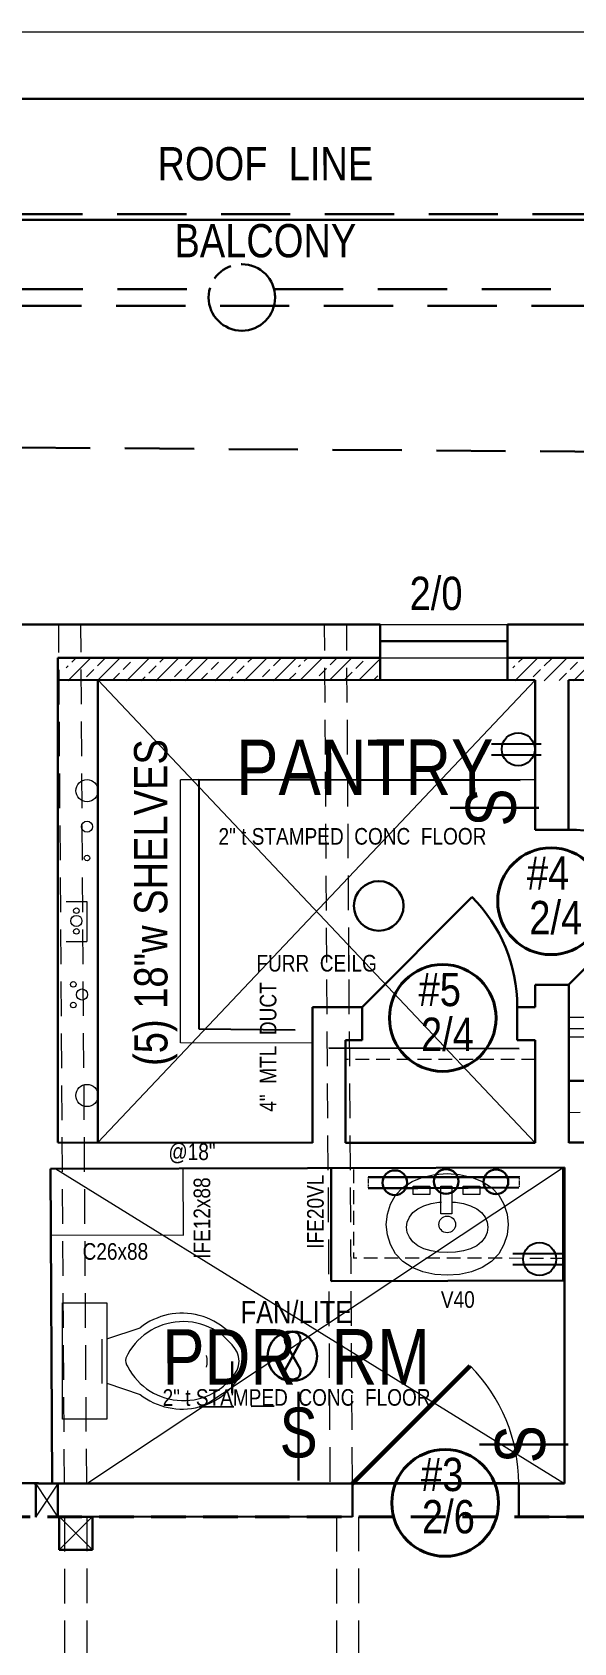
# Model space of a CAD drawing. Header units: inches. Extents: x -298 to 15350, y -6 to 2753.
# Drawn here: x 7471.7 to 7569.5, y 1483.2 to 1773.8 of the extents above; entities that cross this region are included whole.
import ezdxf

# ---------------------------------------------------------------- set-up
doc = ezdxf.new("R2010")
doc.units = ezdxf.units.IN
doc.header["$MEASUREMENT"] = 0
doc.linetypes.add('CENTER', pattern=[2, 1.25, -0.25, 0.25, -0.25])
doc.linetypes.add('HIDDEN', pattern=[0.375, 0.25, -0.125])
for name, color, linetype, lineweight in [('APPLIANCES', 7, 'Continuous', 20), ('BUILT-INS', 36, 'Continuous', 25), ('CABINETS', 36, 'HIDDEN', 25), ('COUNTERTOPS', 7, 'Continuous', 30), ('DOORS', 7, 'Continuous', 60), ('ELEC', 6, 'Continuous', 30), ('ELEC SYMBOLS', 7, 'Continuous', 20), ('EXISTING CEILING BEAMS', 7, 'HIDDEN', 20), ('FLOORING', 7, 'Continuous', 20), ('NEW  ROUIGH SAWN  BEAMS', 3, 'HIDDEN', 40), ('NEW FRAMING', 6, 'Continuous', 30), ('PLUMBING', 3, 'Continuous', 20), ('ROOF', 7, 'HIDDEN', 30), ('WALL FRAMING', 9, 'CENTER', 30), ('WALLS', 7, 'Continuous', 30), ('WINDOWS', 5, 'Continuous', 30)]:
    doc.layers.add(name, color=color, linetype=linetype, lineweight=lineweight)
for name, color, linetype in [('LL_ELECTRICAL', 1, 'Continuous'), ('TEXT', 7, 'Continuous'), ('TEXT80', 9, 'Continuous'), ('TITLE BLOCK', 7, 'Continuous')]:
    doc.layers.add(name, color=color, linetype=linetype)
doc.styles.add('ARCHENT', font='technical.ttf', dxfattribs={"height": 6})

msp = doc.modelspace()

# ---------------------------------------------------------------- hatches: boundary and pattern name
at = {"layer": 'NEW FRAMING', "linetype": 'Continuous', "lineweight": 9, "ltscale": 25}
h = msp.add_hatch(dxfattribs=at)
h.set_pattern_fill('ANSI33', scale=15, style=0)
h.set_pattern_definition([(45, (2542.824, 396.599), (-2.6516504, 2.6516504), []), (45, (2545.4756, 396.599), (-2.6516504, 2.6516504), [1.875, -0.9375])])
h.paths.add_polyline_path([(7519.8412, 1659.75569), (7477.8412, 1659.75569), (7477.8412, 1656.75569), (7519.8412, 1656.75569)])
h.paths.add_polyline_path([(7519.8412, 1660.90908), (7477.8412, 1660.90908), (7477.8412, 1659.75569), (7519.8412, 1659.75569)])
h = msp.add_hatch(dxfattribs=at)
h.set_pattern_fill('ANSI33', scale=15, style=0)
h.set_pattern_definition([(45, (2584.8256, 396.7523), (-2.6516504, 2.6516504), []), (45, (2587.4772, 396.7523), (-2.6516504, 2.6516504), [1.875, -0.9375])])
h.paths.add_polyline_path([(7534.59279, 1656.90908), (7534.59279, 1659.90908), (7519.84281, 1659.90908), (7519.84281, 1656.90908)])
h.paths.add_polyline_path([(7534.59279, 1659.90908), (7534.59279, 1660.90908), (7519.84281, 1660.90908), (7519.84281, 1659.90908)])
h = msp.add_hatch(dxfattribs=at)
h.set_pattern_fill('ANSI33', scale=15, style=0)
h.set_pattern_definition([(45, (2623.5272, 396.599), (-2.6516504, 2.6516504), []), (45, (2626.179, 396.599), (-2.6516504, 2.6516504), [1.875, -0.9375])])
h.paths.add_polyline_path([(7600.54446, 1659.75569), (7558.54446, 1659.75569), (7558.54446, 1656.75569), (7600.54446, 1656.75569)])
h.paths.add_polyline_path([(7600.54446, 1660.90908), (7558.54446, 1660.90908), (7558.54446, 1659.75569), (7600.54446, 1659.75569)])

# ---------------------------------------------------------------- linework, layer by layer
at = {"layer": 'BUILT-INS', "color": 7, "linetype": 'Continuous', "lineweight": 20, "ltscale": 25}
for p, q in [((7498.50783, 1591.38835), (7498.53492, 1638.87509)), ((7562.58647, 1638.87372), (7498.53492, 1638.86689)), ((7522.33862, 1591.37475), (7498.50783, 1591.38835))]:
    msp.add_line(p, q, dxfattribs=at)
at = {"layer": 'BUILT-INS', "ltscale": 15}
for p, q in [((7501.84403, 1638.9091), (7501.84332, 1593.9096)), ((7501.84456, 1638.9091), (7559.83389, 1638.81953)), ((7501.84332, 1593.9096), (7519.23876, 1593.77466)), ((7525.29839, 1590.53157), (7559.69785, 1590.40931))]:
    msp.add_line(p, q, dxfattribs=at)
at = {"layer": 'CABINETS', "color": 7, "ltscale": 25}
msp.add_line((7501.89101, 1525.73316), (7515.42727, 1525.90935), dxfattribs=at)
at = {"layer": 'COUNTERTOPS', "color": 7, "lineweight": 20, "ltscale": 15}
for p, q in [((7597.90853, 1595.95963), (7568.62623, 1595.9583)), ((7593.90866, 1593.95937), (7568.62673, 1593.9583)), ((7593.90875, 1592.45937), (7568.62711, 1592.4583))]:
    msp.add_line(p, q, dxfattribs=at)
at = {"layer": 'COUNTERTOPS', "color": 0, "linetype": 'HIDDEN', "lineweight": 20, "ltscale": 10}
for p, q in [((7562.58809, 1588.37702), (7528.33862, 1588.37628)), ((7567.84322, 1552.51416), (7529.73351, 1552.57181))]:
    msp.add_line(p, q, dxfattribs=at)
at = {"layer": 'COUNTERTOPS', "linetype": 'Continuous', "lineweight": 20, "ltscale": 25}
msp.add_line((7499.04527, 1556.75083), (7499.01417, 1568.73255), dxfattribs=at)
at = {"layer": 'COUNTERTOPS', "linetype": 'Continuous', "ltscale": 25}
for p, q in [((7525.7336, 1548.41416), (7525.73317, 1568.91512)), ((7567.59902, 1548.41023), (7567.59858, 1568.91119))]:
    msp.add_line(p, q, dxfattribs=at)
at = {"layer": 'COUNTERTOPS', "linetype": 'HIDDEN', "lineweight": 20, "ltscale": 10}
msp.add_line((7529.75764, 1568.5718), (7529.73351, 1552.57181), dxfattribs=at)
at = {"layer": 'COUNTERTOPS', "lineweight": 20, "ltscale": 15}
msp.add_line((7475.08893, 1556.69908), (7499.08888, 1556.75092), dxfattribs=at)
at = {"layer": 'COUNTERTOPS', "ltscale": 15}
msp.add_line((7525.7336, 1548.41416), (7567.84331, 1548.50804), dxfattribs=at)
at = {"layer": 'DOORS', "color": 9, "linetype": 'Continuous', "ltscale": 15}
msp.add_line((7529.59442, 1511.90935), (7550.81898, 1533.11119), dxfattribs=at)
at = {"layer": 'DOORS', "color": 9, "linetype": 'Continuous', "lineweight": 5, "ltscale": 15}
msp.add_arc((7529.59442, 1511.90935), 30, 359.9693121, 44.9693121, dxfattribs=at)
at = {"layer": 'ELEC', "color": 1, "linetype": 'Continuous', "ltscale": 0.75}
for p, q in [((7547.2373, 1633.84358), (7563.22721, 1633.84358)), ((7584.49897, 1584.55514), (7568.50906, 1584.55514)), ((7517.41369, 1537.36694), (7520.09924, 1532.57594)), ((7520.09924, 1537.36694), (7517.41369, 1532.3843)), ((7519.81664, 1528.41038), (7519.81664, 1512.42047)), ((7552.51978, 1518.94561), (7568.50969, 1518.94561))]:
    msp.add_line(p, q, dxfattribs=at)
at = {"layer": 'ELEC', "color": 6, "linetype": 'HIDDEN', "lineweight": 9, "ltscale": 0.75}
for p, q in [((7532.39377, 1567.17868), (7532.39377, 1565.17868)), ((7559.64545, 1567.33583), (7559.64545, 1565.33583))]:
    msp.add_line(p, q, dxfattribs=at)
at = {"layer": 'ELEC', "color": 6, "linetype": 'Continuous', "ltscale": 0.75}
for p, q in [((7532.39377, 1567.17868), (7541.39634, 1567.17868)), ((7559.66062, 1567.18931), (7541.39634, 1567.17868)), ((7532.39377, 1565.17868), (7541.39634, 1565.17868)), ((7559.59771, 1565.335), (7541.39634, 1565.17868))]:
    msp.add_line(p, q, dxfattribs=at)
at = {"layer": 'ELEC', "color": 1, "linetype": 'Continuous', "ltscale": 0.75}
for centre in [(7534.31006, 1616.10819), (7518.70254, 1534.87562)]:
    msp.add_circle(centre, 4.47927, dxfattribs=at)
at = {"layer": 'ELEC', "color": 6, "linetype": 'Continuous', "ltscale": 0.75}
for centre in [(7537.2293, 1566.17413), (7546.4835, 1566.39414), (7555.47841, 1566.33128)]:
    msp.add_circle(centre, 2.23073, dxfattribs=at)
at = {"layer": 'ELEC', "color": 1, "linetype": 'Continuous', "ltscale": 0.75}
for centre, radius, start, end in [((7518.75646, 1537.86433), 1.43193, 339.6746379, 200.3253621), ((7518.78591, 1532.06753), 1.4083, 167.001211, 21.1622095)]:
    msp.add_arc(centre, radius, start, end, dxfattribs=at)
at = {"layer": 'EXISTING CEILING BEAMS', "linetype": 'HIDDEN', "ltscale": 25}
for p, q in [((7477.57097, 1511.86455), (7476.52464, 1666.90748)), ((7481.56861, 1511.88139), (7480.52478, 1666.90738)), ((7525.56988, 1512.18852), (7524.52574, 1666.90637)), ((7529.56752, 1512.20535), (7528.52587, 1666.90627)), ((7477.59109, 1505.9018), (7477.5912, 1353.90935)), ((7481.58876, 1505.91194), (7481.5912, 1353.90935)), ((7526.66217, 1505.90097), (7526.66228, 1353.90852)), ((7530.65983, 1505.91111), (7530.66228, 1353.90852))]:
    msp.add_line(p, q, dxfattribs=at)
at = {"layer": 'FLOORING', "color": 46, "linetype": 'Continuous', "lineweight": 40, "ltscale": 25}
msp.add_line((7529.59686, 1511.95694), (7559.59686, 1511.89893), dxfattribs=at)
at = {"layer": 'LL_ELECTRICAL', "color": 1, "linetype": 'Continuous', "ltscale": 0.75}
for p, q in [((7554.66409, 1645.37372), (7563.66665, 1645.37372)), ((7554.66409, 1645.37372), (7563.66665, 1645.37372)), ((7554.66409, 1643.37372), (7563.66665, 1643.37372)), ((7554.66409, 1643.37372), (7563.66665, 1643.37372)), ((7558.52164, 1553.40007), (7567.52421, 1553.40007)), ((7558.52164, 1553.40007), (7567.52421, 1553.40007)), ((7558.52164, 1551.40007), (7567.52421, 1551.40007)), ((7558.52164, 1551.40007), (7567.52421, 1551.40007))]:
    msp.add_line(p, q, dxfattribs=at)
for centre in [(7559.49962, 1644.37826), (7559.49962, 1644.37826), (7563.35717, 1552.40462), (7563.35717, 1552.40462)]:
    msp.add_circle(centre, 2.98186, dxfattribs=at)
at = {"layer": 'NEW  ROUIGH SAWN  BEAMS', "color": 7, "linetype": 'Continuous', "lineweight": 9, "ltscale": 25}
for p in [(7472.11063, 1511.84838), (7472.36121, 1505.84962)]:
    msp.add_line(p, (7472.38682, 1511.80884), dxfattribs=at)
at = {"layer": 'NEW  ROUIGH SAWN  BEAMS', "color": 7, "linetype": 'HIDDEN', "ltscale": 25}
msp.add_line((7427.59333, 1505.89996), (7610.60031, 1505.90668), dxfattribs=at)
at = {"layer": 'NEW FRAMING', "color": 7, "ltscale": 15}
for p, q in [((7476.34291, 1656.90908), (7562.58647, 1656.87372)), ((7483.59099, 1573.40902), (7483.59279, 1656.89565)), ((7562.58709, 1629.87372), (7562.58647, 1656.87372)), ((7568.58769, 1629.87372), (7568.58831, 1656.87359)), ((7568.58831, 1656.87359), (7606.31957, 1656.92278)), ((7562.58769, 1629.87372), (7568.58769, 1629.87372)), ((7588.38159, 1621.66785), (7568.58272, 1601.86875)), ((7551.12615, 1617.67836), (7531.3371, 1597.86943)), ((7562.58769, 1601.87372), (7562.58754, 1597.87315)), ((7562.58769, 1601.87372), (7568.58769, 1601.87372)), ((7568.6319, 1573.37708), (7568.62474, 1601.87372)), ((7522.33862, 1597.87476), (7531.3371, 1597.8744)), ((7531.33862, 1591.8744), (7531.33862, 1597.87611)), ((7559.3371, 1597.87328), (7562.58769, 1597.87315)), ((7559.33745, 1591.87315), (7559.33745, 1597.94154)), ((7528.33862, 1591.87452), (7531.33862, 1591.8744)), ((7559.33745, 1591.87328), (7562.58745, 1591.87315)), ((7562.58842, 1573.37557), (7562.58801, 1591.87315)), ((7472.36121, 1505.83236), (7472.36121, 1511.84843))]:
    msp.add_line(p, q, dxfattribs=at)
at = {"layer": 'NEW FRAMING', "color": 7, "linetype": 'Continuous', "lineweight": 9, "ltscale": 25}
for p, q in [((7483.59099, 1573.40902), (7562.58647, 1656.87372)), ((7483.59279, 1656.89565), (7562.58842, 1573.37557)), ((7476.02072, 1568.67597), (7567.84411, 1511.91122)), ((7481.56842, 1511.90935), (7567.59858, 1568.91119))]:
    msp.add_line(p, q, dxfattribs=at)
at = {"layer": 'NEW FRAMING', "color": 7, "ltscale": 25}
for p, q in [((7522.33862, 1597.87476), (7522.33862, 1573.37475)), ((7528.33862, 1591.87452), (7528.33862, 1573.37475))]:
    msp.add_line(p, q, dxfattribs=at)
at = {"layer": 'NEW FRAMING', "color": 7, "ltscale": 15}
for centre, start, end in [((7568.64077, 1601.86913), 45.0003389, 90.0003389), ((7531.33745, 1597.92749), 0.0287593, 45.0287593)]:
    msp.add_arc(centre, 28, start, end, dxfattribs=at)
at = {"layer": 'PLUMBING', "lineweight": 20, "ltscale": 15}
for p, q in [((7477.84281, 1616.90935), (7481.58485, 1616.90935)), ((7477.84281, 1616.90935), (7481.58485, 1616.90935)), ((7477.84281, 1616.90935), (7481.58485, 1616.90935)), ((7481.58485, 1616.90935), (7481.58485, 1609.7088)), ((7481.58485, 1616.90935), (7481.58485, 1609.7088)), ((7481.58485, 1616.90935), (7481.58485, 1609.7088)), ((7477.84281, 1609.7088), (7481.58485, 1609.7088)), ((7477.84281, 1609.7088), (7481.58485, 1609.7088)), ((7477.84281, 1609.7088), (7481.58485, 1609.7088))]:
    msp.add_line(p, q, dxfattribs=at)
at = {"layer": 'PLUMBING', "color": 3}
for p, q in [((7484.34456, 1529.94982), (7484.34456, 1537.94982)), ((7485.21836, 1537.98328), (7491.21836, 1539.98328)), ((7485.21836, 1529.98328), (7491.21836, 1527.98328))]:
    msp.add_line(p, q, dxfattribs=at)
at = {"layer": 'PLUMBING', "color": 7, "linetype": 'Continuous', "lineweight": 30, "ltscale": 15}
msp.add_line((7507.84281, 1528.20935), (7507.84281, 1533.90935), dxfattribs=at)
at = {"layer": 'PLUMBING', "color": 9, "linetype": 'HIDDEN', "lineweight": 20, "ltscale": 15}
msp.add_line((7507.84281, 1531.60935), (7507.84281, 1525.90935), dxfattribs=at)
at = {"layer": 'PLUMBING', "color": 3}
for points in [[(7538.67953, 1565.30909), (7540.35143, 1566.40289), (7542.30453, 1567.18409), (7544.44513, 1567.65289), (7546.67953, 1567.80909), (7548.91393, 1567.65289), (7551.05453, 1567.18409), (7553.00763, 1566.40289), (7554.67953, 1565.30909), (7555.99203, 1563.91589), (7556.92953, 1562.28829), (7557.49203, 1560.50439), (7557.67953, 1558.64239), (7557.49203, 1556.78049), (7556.92953, 1554.99659), (7555.99203, 1553.36899), (7554.67953, 1551.97579), (7553.00763, 1550.88199), (7551.05453, 1550.10079), (7548.91393, 1549.63199), (7546.67953, 1549.47579), (7544.44513, 1549.63199), (7542.30453, 1550.10079), (7540.35143, 1550.88199), (7538.67953, 1551.97579), (7537.36703, 1553.36899), (7536.42953, 1554.99659), (7535.86703, 1556.78049), (7535.67953, 1558.64239), (7535.86703, 1560.50439), (7536.42953, 1562.28829), (7537.36703, 1563.91589), (7538.67953, 1565.30909)], [(7485.21836, 1523.48328), (7477.21836, 1523.48328), (7477.21836, 1544.48328), (7485.21836, 1544.48328)]]:
    msp.add_lwpolyline(points, close=True, dxfattribs=at)
at = {"layer": 'PLUMBING', "color": 3, "ltscale": 12}
for points in [[(7540.54181, 1564.07089), (7540.54181, 1565.57089), (7543.54181, 1565.57089), (7543.54181, 1564.07089)], [(7545.54181, 1560.57089), (7545.54181, 1565.57089), (7547.54181, 1565.57089), (7547.54181, 1560.57089)], [(7549.54181, 1564.07089), (7549.54181, 1565.57089), (7552.54181, 1565.57089), (7552.54181, 1564.07089)]]:
    msp.add_lwpolyline(points, close=True, dxfattribs=at)
at = {"layer": 'PLUMBING', "color": 3}
for points in [[(7547.46576, 1562.68456), (7548.16913, 1562.64769), (7549.59623, 1562.41329), (7550.89833, 1562.02269), (7552.01283, 1561.47579), (7552.88783, 1560.77919), (7553.51283, 1559.96539), (7553.88783, 1559.07339), (7554.01283, 1558.14239), (7553.88783, 1557.21149), (7553.51283, 1556.31949), (7552.88783, 1555.50569), (7552.01283, 1554.80909), (7550.89833, 1554.26219), (7549.59623, 1553.87159), (7548.16913, 1553.63719), (7546.67953, 1553.55909), (7545.18993, 1553.63719), (7543.76283, 1553.87159), (7542.46083, 1554.26219), (7541.34623, 1554.80909), (7540.47123, 1555.50569), (7539.84623, 1556.31949), (7539.47123, 1557.21149), (7539.34623, 1558.14239), (7539.47123, 1559.07339), (7539.84623, 1559.96539), (7540.47123, 1560.77919), (7541.34623, 1561.47579), (7541.34623, 1561.47579)], [(7541.34623, 1561.47579), (7542.46083, 1562.02269), (7543.76283, 1562.41329), (7545.18993, 1562.64769), (7545.65775, 1562.67221)]]:
    msp.add_lwpolyline(points, dxfattribs=at)
at = {"layer": 'PLUMBING', "color": 3, "lineweight": 20, "ltscale": 15}
for centre, radius in [((7481.63725, 1636.90935), 2), ((7481.63725, 1636.90935), 2), ((7481.63725, 1636.90935), 2), ((7481.63725, 1636.90935), 2), ((7481.63725, 1636.90935), 2), ((7481.63725, 1636.90935), 2), ((7481.63725, 1636.90935), 2), ((7481.63725, 1630.41824), 1), ((7481.63725, 1630.41824), 1), ((7481.63725, 1630.41824), 1), ((7481.63725, 1630.41824), 1), ((7481.63725, 1630.41824), 1), ((7481.63725, 1630.41824), 1), ((7481.63725, 1630.41824), 1), ((7481.63725, 1624.76231), 0.5), ((7481.63725, 1624.76231), 0.5), ((7481.63725, 1624.76231), 0.5), ((7481.63725, 1624.76231), 0.5), ((7481.63725, 1624.76231), 0.5), ((7481.63725, 1624.76231), 0.5), ((7479.71801, 1613.41276), 1), ((7479.71801, 1613.41276), 1), ((7479.71801, 1613.41276), 1), ((7479.71801, 1613.41276), 1), ((7479.71801, 1613.41276), 1), ((7479.71801, 1615.24605), 0.5), ((7479.71801, 1615.24605), 0.5), ((7479.71801, 1615.24605), 0.5), ((7479.71801, 1615.24605), 0.5), ((7479.71801, 1615.24605), 0.5), ((7479.71801, 1615.24605), 0.5), ((7479.71801, 1615.24605), 0.5), ((7479.71801, 1611.51757), 0.5), ((7479.71801, 1611.51757), 0.5), ((7479.71801, 1611.51757), 0.5), ((7479.71801, 1611.51757), 0.5), ((7479.71801, 1611.51757), 0.5), ((7479.71801, 1611.51757), 0.5), ((7479.71801, 1611.51757), 0.5), ((7479.14764, 1601.95939), 0.5), ((7479.14764, 1601.95939), 0.5), ((7479.14764, 1601.95939), 0.5), ((7479.14764, 1601.95939), 0.5), ((7479.14764, 1601.95939), 0.5), ((7479.14764, 1601.95939), 0.5), ((7479.14764, 1601.95939), 0.5), ((7479.14764, 1598.23091), 0.5), ((7479.14764, 1598.23091), 0.5), ((7479.14764, 1598.23091), 0.5), ((7479.14764, 1598.23091), 0.5), ((7479.14764, 1598.23091), 0.5), ((7479.14764, 1598.23091), 0.5), ((7479.14764, 1598.23091), 0.5), ((7480.71433, 1600.1261), 1), ((7480.71433, 1600.1261), 1), ((7480.71433, 1600.1261), 1), ((7480.71433, 1600.1261), 1), ((7480.71433, 1600.1261), 1), ((7480.71433, 1600.1261), 1), ((7480.71433, 1600.1261), 1), ((7481.6121, 1581.9093), 2), ((7481.6121, 1581.9093), 2), ((7481.6121, 1581.9093), 2), ((7481.6121, 1581.9093), 2)]:
    msp.add_circle(centre, radius, dxfattribs=at)
at = {"layer": 'PLUMBING', "color": 3}
msp.add_circle((7546.67953, 1558.64239), 1.5, dxfattribs=at)
for centre, radius, start, end in [((7498.97622, 1529.67193), 11.43783, 31.3773533, 154.8344881), ((7498.79885, 1530.46371), 12.16902, 22.0285653, 128.5308903), ((7490.69275, 1534.17526), 2.09988, 170.1165846, 215.7375257), ((7499.34453, 1533.94979), 4, 344.8605292, 15.1394717), ((7504.90875, 1533.98326), 4.17033, 336.7825727, 23.2174285), ((7506.13306, 1534.35404), 4.17033, 338.5860741, 25.02093), ((7499.03574, 1538.18317), 11.32919, 207.5180013, 328.9469934), ((7498.79883, 1537.50278), 12.16903, 231.4692936, 337.9715667)]:
    msp.add_arc(centre, radius, start, end, dxfattribs=at)
at = {"layer": 'ROOF', "linetype": 'HIDDEN', "ltscale": 50}
for p, q in [((7224.59281, 1740.90935), (7787.59281, 1740.90935)), ((7393.40228, 1727.40935), (7503.78333, 1727.40935)), ((7515.40228, 1727.40935), (7625.78333, 1727.40935)), ((7224.39764, 1724.40935), (7735.78333, 1724.40935)), ((7225.97725, 1700.60129), (7788.96236, 1696.50649))]:
    msp.add_line(p, q, dxfattribs=at)
at = {"layer": 'ROOF', "linetype": 'Continuous', "ltscale": 50}
msp.add_line((7215.5465, 1739.90935), (7757.59281, 1739.90935), dxfattribs=at)
at = {"layer": 'ROOF', "ltscale": 15}
msp.add_circle((7509.59281, 1725.90935), 6, dxfattribs=at)
at = {"layer": 'TEXT', "color": 7, "linetype": 'Continuous', "lineweight": 40, "ltscale": 15}
for centre in [(7565.43421, 1616.96026), (7545.87039, 1595.90073)]:
    msp.add_circle(centre, 9.63369, dxfattribs=at)
at = {"layer": 'TEXT', "color": 9, "linetype": 'Continuous', "lineweight": 40, "ltscale": 15}
msp.add_circle((7546.29879, 1508.39536), 9.63369, dxfattribs=at)
at = {"layer": 'TITLE BLOCK', "color": 7, "linetype": 'Continuous', "lineweight": 0, "ltscale": 0.5}
msp.add_line((7938.57585, 1773.76344), (7122.5914, 1773.76344), dxfattribs=at)
at = {"layer": 'TITLE BLOCK', "color": 7, "linetype": 'Continuous', "lineweight": 30, "ltscale": 0.5}
msp.add_line((7926.57585, 1761.76344), (7146.5914, 1761.76344), dxfattribs=at)
at = {"layer": 'WALL FRAMING', "color": 1, "linetype": 'Continuous', "lineweight": 9, "ltscale": 150}
msp.add_line((7570.69097, 1578.8396), (7568.6755, 1578.77143), dxfattribs=at)
at = {"layer": 'WALL FRAMING', "color": 7, "linetype": 'Continuous', "lineweight": 9, "ltscale": 15}
for p, q in [((7472.3604, 1511.84843), (7476.36993, 1505.84175)), ((7472.3604, 1505.84843), (7476.36993, 1511.79943)), ((7476.5912, 1505.92727), (7482.5912, 1499.92727)), ((7476.5912, 1499.92727), (7482.5912, 1505.92727))]:
    msp.add_line(p, q, dxfattribs=at)
at = {"layer": 'WALL FRAMING', "ltscale": 15}
msp.add_line((7480.09281, 1511.90935), (7474.09281, 1511.90935), dxfattribs=at)
at = {"layer": 'WALL FRAMING', "color": 7, "ltscale": 15}
for p, q in [((7476.36993, 1505.84175), (7476.36993, 1511.79943)), ((7529.59281, 1511.90935), (7529.59281, 1505.90935)), ((7482.61671, 1505.90176), (7476.61671, 1505.90176))]:
    msp.add_line(p, q, dxfattribs=at)
at = {"layer": 'WALL FRAMING', "ltscale": 15}
msp.add_circle((7509.59281, 1725.90935), 6, dxfattribs=at)
at = {"layer": 'WALLS', "ltscale": 15}
for p, q in [((7395.59281, 1666.90935), (7534.59279, 1666.90595)), ((7395.59281, 1666.90935), (7472.84281, 1666.90935)), ((7395.59281, 1666.90935), (7472.84281, 1666.90935)), ((7534.59279, 1666.90595), (7534.59279, 1656.9091)), ((7557.59279, 1666.90595), (7669.59281, 1666.90932)), ((7557.59279, 1666.90595), (7557.59279, 1656.90909)), ((7476.34291, 1660.90935), (7534.59279, 1660.90933)), ((7557.59279, 1660.90933), (7567.84086, 1660.90933)), ((7567.84086, 1660.9092), (7670.59281, 1660.90935))]:
    msp.add_line(p, q, dxfattribs=at)
at = {"layer": 'WALLS', "lineweight": 20, "ltscale": 15}
for p, q in [((7534.59279, 1666.90595), (7557.59279, 1666.90595)), ((7534.59279, 1660.90933), (7557.59279, 1660.90933))]:
    msp.add_line(p, q, dxfattribs=at)
at = {"layer": 'WALLS', "color": 7, "ltscale": 15}
for p, q in [((7476.34361, 1573.40915), (7476.34291, 1660.90935)), ((7476.34361, 1573.40933), (7522.33862, 1573.37475)), ((7528.33861, 1573.37628), (7562.58842, 1573.37557)), ((7568.63189, 1573.40807), (7573.88454, 1573.40715)), ((7475.02073, 1568.67028), (7567.84291, 1568.91118)), ((7475.34412, 1511.90352), (7475.02073, 1568.67028)), ((7567.84411, 1511.91122), (7567.84286, 1568.91118)), ((7472.84281, 1511.94692), (7434.84281, 1511.96299)), ((7529.59281, 1511.90935), (7472.84281, 1511.90935)), ((7567.84411, 1511.91122), (7559.59281, 1511.90935)), ((7559.59281, 1511.90935), (7559.59281, 1505.89328)), ((7476.5912, 1499.92727), (7476.5912, 1505.92727)), ((7529.59281, 1505.95129), (7480.62519, 1505.90977)), ((7482.5912, 1499.92727), (7482.5912, 1505.92727)), ((7573.84419, 1505.90958), (7559.59281, 1505.90935)), ((7482.5912, 1499.92727), (7476.5912, 1499.92727))]:
    msp.add_line(p, q, dxfattribs=at)
at = {"layer": 'WINDOWS', "color": 5, "ltscale": 15}
msp.add_line((7534.59279, 1663.90595), (7557.59279, 1663.90595), dxfattribs=at)

# ---------------------------------------------------------------- texts
at = {"layer": 'APPLIANCES', "color": 3, "width": 270.046875, "attachment_point": 5, "style": 'ARCHENT'}
for s, insert, char_height, rotation in [('{\\C7;PANTRY}', (7531.79562, 1641.14277), 10, 0.0327705), ('{\\C7;4"  MTL  DUCT}', (7514.35212, 1590.66164), 3, 90.0327705), ('{\\C7;IFE12x88}', (7502.40183, 1559.77794), 3, 90.0327705), ('{\\C7;IFE20VL}', (7522.89311, 1560.94839), 3, 90.0327705), ('{\\C7;C26x88}', (7486.75169, 1553.75162), 3, 0.0327705), ('{\\C7;V40}', (7548.59116, 1545.07629), 3, 0.0327705), ('{\\C7;PDR  RM}', (7519.39736, 1534.75232), 10, 0.0327705)]:
    msp.add_mtext(s, dxfattribs=dict(at, insert=insert, char_height=char_height, rotation=rotation))
at = {"layer": 'APPLIANCES', "color": 1, "insert": (7500.5891, 1571.46212), "char_height": 3, "width": 270.046875, "attachment_point": 5, "rotation": 0.0327705, "style": 'ARCHENT'}
msp.add_mtext('{\\C1;@18"}', dxfattribs=at)
at = {"layer": 'ELEC', "color": 1, "linetype": 'Continuous', "ltscale": 0.75, "char_height": 9, "width": 7.375, "attachment_point": 1, "rotation": 90, "style": 'ARCHENT'}
for insert in [(7550.0487, 1630.43728), (7555.33118, 1515.53931)]:
    msp.add_mtext('S', dxfattribs=dict(at, insert=insert))
at = {"layer": 'ELEC', "color": 1, "linetype": 'Continuous', "ltscale": 0.75, "insert": (7516.41034, 1525.59898), "char_height": 9, "width": 7.375, "attachment_point": 1, "style": 'ARCHENT'}
msp.add_mtext('S', dxfattribs=at)
at = {"layer": 'ELEC SYMBOLS', "insert": (7518.79319, 1546.13483), "char_height": 4, "width": 360.0625, "attachment_point": 5, "rotation": 0.0327705, "style": 'ARCHENT'}
msp.add_mtext('{\\C7;\\P\\C1; FAN/LITE}', dxfattribs=at)
at = {"layer": 'NEW FRAMING', "color": 7, "insert": (7523.1035, 1605.75729), "char_height": 3, "width": 270.046875, "attachment_point": 5, "rotation": 0.0327705, "style": 'ARCHENT'}
msp.add_mtext('FURR  CEILG', dxfattribs=at)
at = {"layer": 'TEXT80', "color": 9, "char_height": 6, "width": 360.0625, "attachment_point": 5, "rotation": 0.0327705, "style": 'ARCHENT'}
for s, insert in [('{\\C7;ROOF  LINE}', (7513.83807, 1749.9959)), ('{\\C7;BALCONY}', (7513.83807, 1736.10405)), ('{\\C7;2/0}', (7544.66391, 1672.46657)), ('{\\C7;2/6}', (7546.89761, 1505.86684))]:
    msp.add_mtext(s, dxfattribs=dict(at, insert=insert))
at = {"layer": 'TEXT80', "insert": (7494.0444, 1616.72555), "char_height": 6, "width": 360.0625, "attachment_point": 5, "rotation": 90.0327705, "style": 'ARCHENT'}
msp.add_mtext('{\\C7;(5) 18"w SHELVES}', dxfattribs=at)
at = {"layer": 'TEXT80', "color": 1, "insert": (7529.56323, 1631.15035), "char_height": 3, "width": 360.0625, "attachment_point": 5, "rotation": 0.0327705, "style": 'ARCHENT'}
msp.add_mtext('\\A1;{\\C7;\\P}2" t STAMPED  CONC  FLOOR', dxfattribs=at)
at = {"layer": 'TEXT80', "color": 7, "linetype": 'Continuous', "lineweight": 40, "char_height": 6, "width": 360.0625, "attachment_point": 5, "rotation": 0.0327705, "style": 'ARCHENT'}
for s, insert in [('#4', (7564.89732, 1622.05685)), ('2/4', (7566.28252, 1613.97338)), ('#5', (7545.3335, 1600.99732)), ('2/4', (7546.71869, 1592.91385)), ('#3', (7545.7619, 1513.49195))]:
    msp.add_mtext(s, dxfattribs=dict(at, insert=insert))
at = {"layer": 'TEXT80', "color": 7, "insert": (7519.47259, 1529.90451), "char_height": 3, "width": 360.0625, "attachment_point": 5, "rotation": 0.0327705, "style": 'ARCHENT'}
msp.add_mtext('\\A1;{\\C7;\\P}2" t STAMPED  CONC  FLOOR', dxfattribs=at)

doc.saveas('drawing.dxf')
